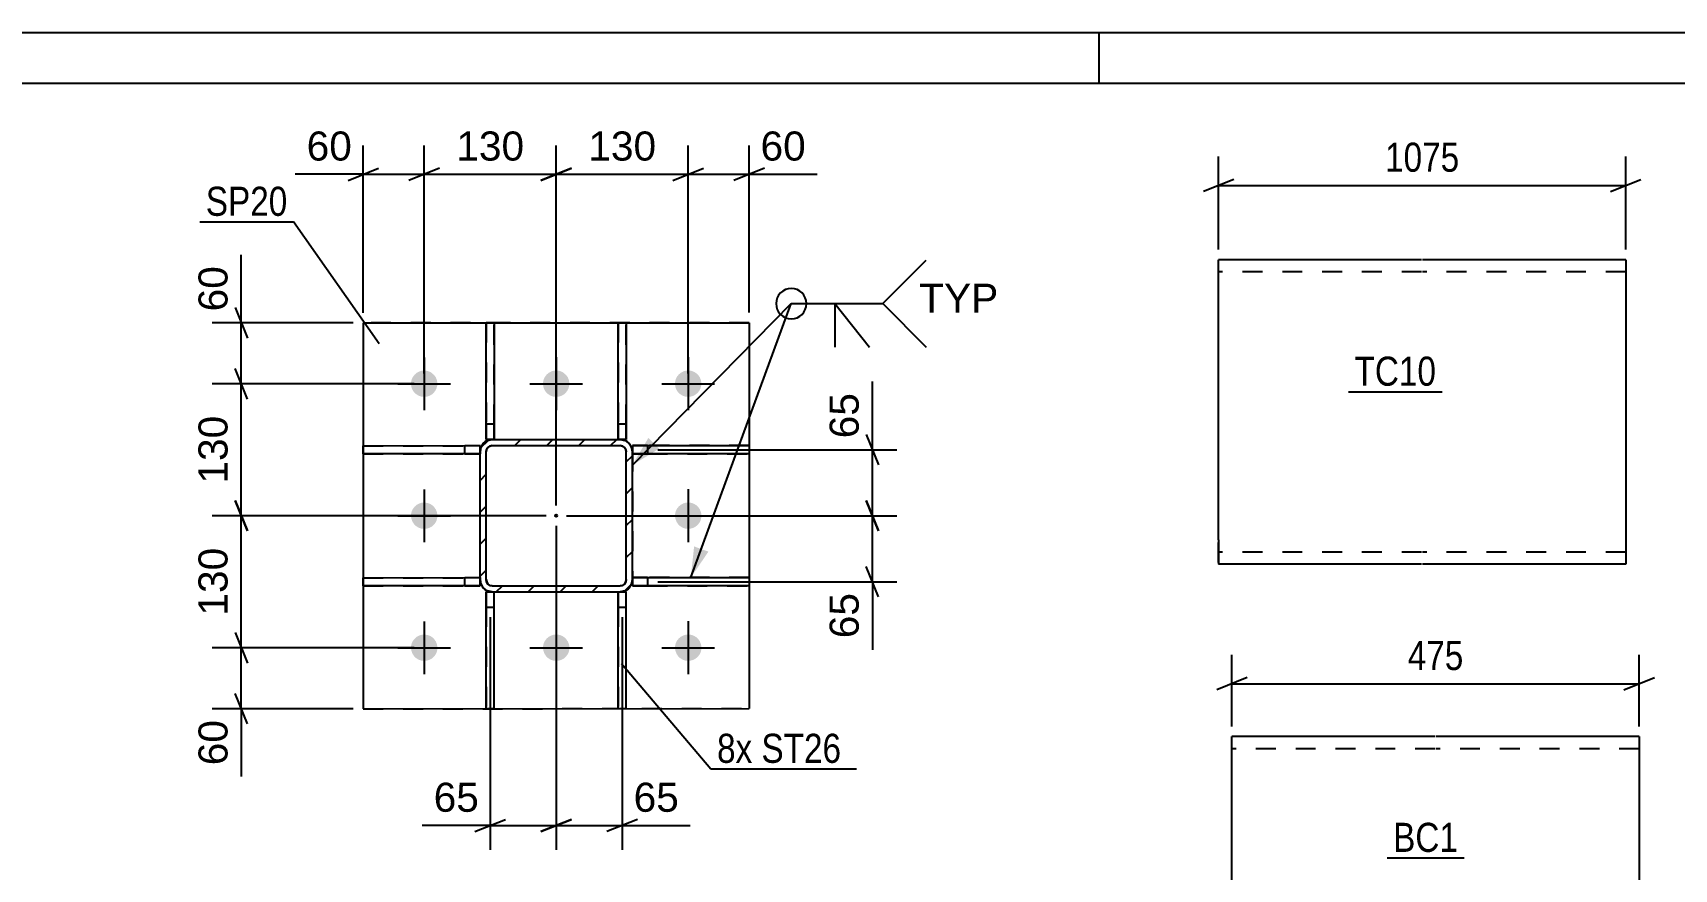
# Model space of a CAD drawing. Header units: millimetres. Extents: x 0 to 841, y 0 to 594.
# Drawn here: x 526 to 687.6, y 511.6 to 594 of the extents above; entities that cross this region are included whole.
import ezdxf

# ---------------------------------------------------------------- set-up
doc = ezdxf.new("R2010")
doc.units = ezdxf.units.MM
doc.linetypes.add('DXK_LINE_DOT2', pattern=[3.9198, 1.9599, -1.9599])
doc.linetypes.add('DXK_LINE_DOT3', pattern=[5.9187, 2.979, -0.9799, 0.9799, -0.9799])
doc.styles.add('Arial', font='ARIAL.TTF', dxfattribs={"height": 0.2})
doc.styles.add('Arial Narrow', font='ARIALN.TTF', dxfattribs={"height": 0.2})

# ---------------------------------------------------------------- blocks, each defined once
blk = doc.blocks.new('Unknown-256180323-1134')
at = {"color": 5, "linetype": 'Continuous'}
for p, q in [((841, 594), (0, 594)), ((631, 589), (631, 594)), ((836, 589), (5, 589))]:
    blk.add_line(p, q, dxfattribs=at)
blk = doc.blocks.new('Part-256180323-10553 - 10470')
at = {"color": 2, "linetype": 'Continuous'}
for p, q in [((570.62, 538.95), (570.62, 538.95)), ((570.62, 527.45), (570.62, 538.95)), ((570.62, 538.95), (571.22, 538.95)), ((571.42, 527.45), (571.42, 538.95)), ((570.62, 527.45), (571.42, 527.45))]:
    blk.add_line(p, q, dxfattribs=at)
at = {"color": 7, "linetype": 'DXK_LINE_DOT2'}
for p, q in [((570.62, 538.95), (570.62, 537.45)), ((570.62, 538.95), (571.42, 538.95)), ((571.22, 538.95), (571.42, 538.95)), ((571.42, 538.95), (571.42, 538.95)), ((571.42, 537.45), (571.42, 538.95)), ((570.62, 537.45), (570.62, 527.45)), ((570.62, 537.45), (571.42, 537.45)), ((571.42, 527.45), (571.42, 537.45))]:
    blk.add_line(p, q, dxfattribs=at)
blk = doc.blocks.new('Part-256180323-10521 - 10470')
at = {"linetype": 'Continuous'}
h = blk.add_hatch(dxfattribs=at)
h.set_pattern_fill('', scale=0.7, style=0, pattern_type=0)
h.set_pattern_definition([(45, (584.2784, 539.0392), (-1.57154, 1.57154), [])])
h.paths.add_polyline_path([(583.82, 538.95), (584.28, 539.04), (584.67, 539.3), (584.93, 539.69), (585.02, 540.15), (585.02, 552.75), (584.93, 553.21), (584.67, 553.6), (584.28, 553.86), (583.82, 553.95), (571.22, 553.95), (570.76, 553.85), (570.37, 553.59), (570.11, 553.2), (570.02, 552.75), (570.02, 540.15), (570.11, 539.69), (570.37, 539.3), (570.76, 539.04), (571.22, 538.95)])
h.paths.add_polyline_path([(571.22, 539.55), (570.99, 539.59), (570.79, 539.72), (570.66, 539.92), (570.62, 540.15), (570.62, 552.75), (570.66, 552.98), (570.79, 553.17), (570.99, 553.3), (571.22, 553.35), (583.82, 553.35), (584.05, 553.3), (584.24, 553.17), (584.37, 552.98), (584.42, 552.75), (584.42, 540.15), (584.37, 539.92), (584.24, 539.72), (584.05, 539.59), (583.82, 539.55)])
blk.add_hatch(color=246, dxfattribs=at).paths.add_polyline_path([(577.52, 546.35, -1), (577.52, 546.55, -1)])
at = {"color": 7, "linetype": 'DXK_LINE_DOT2'}
for p, q in [((570.02, 552.75), (570.11, 553.2)), ((570.66, 552.97), (570.62, 552.75)), ((570.79, 553.17), (570.66, 552.97)), ((570.76, 553.85), (571.22, 553.95)), ((570.99, 553.3), (570.79, 553.17)), ((571.22, 553.35), (570.99, 553.3)), ((571.22, 553.95), (583.82, 553.95)), ((571.22, 553.35), (583.82, 553.35)), ((583.82, 553.95), (584.28, 553.86)), ((584.05, 553.3), (583.82, 553.35)), ((584.24, 553.17), (584.05, 553.3)), ((584.37, 552.98), (584.24, 553.17)), ((584.42, 552.75), (584.37, 552.98)), ((584.93, 553.21), (585.02, 552.75)), ((570.02, 540.15), (570.02, 552.75)), ((570.62, 540.15), (570.62, 552.75)), ((584.42, 540.15), (584.42, 552.75)), ((585.02, 552.75), (585.02, 540.15)), ((585.02, 552.75), (585.02, 552.75)), ((570.11, 539.69), (570.02, 540.15)), ((570.62, 540.15), (570.67, 539.92)), ((570.67, 539.92), (570.8, 539.72)), ((584.24, 539.72), (584.37, 539.92)), ((584.37, 539.92), (584.42, 540.15)), ((585.02, 540.14), (584.93, 539.69)), ((585.02, 540.15), (585.02, 540.14)), ((571.22, 538.95), (570.76, 539.04)), ((570.8, 539.72), (570.99, 539.59)), ((570.99, 539.59), (571.22, 539.55)), ((571.22, 539.55), (583.82, 539.55)), ((571.22, 538.95), (583.82, 538.95)), ((583.82, 539.55), (584.05, 539.59)), ((584.28, 539.04), (583.82, 538.95)), ((584.05, 539.59), (584.24, 539.72)), ((584.28, 539.04), (584.28, 539.04))]:
    blk.add_line(p, q, dxfattribs=at)
at = {"color": 2, "linetype": 'Continuous'}
for p, q in [((570.11, 553.2), (570.02, 552.75)), ((570.62, 552.75), (570.66, 552.98)), ((570.66, 552.98), (570.79, 553.17)), ((571.22, 553.95), (570.76, 553.85)), ((570.79, 553.17), (570.99, 553.3)), ((570.99, 553.3), (571.22, 553.35)), ((571.22, 553.95), (571.22, 553.95)), ((571.22, 553.95), (583.82, 553.95)), ((571.22, 553.35), (571.22, 553.35)), ((571.22, 553.35), (583.82, 553.35)), ((583.82, 553.95), (583.82, 553.95)), ((584.28, 553.86), (583.82, 553.95)), ((583.82, 553.35), (583.82, 553.35)), ((583.82, 553.35), (584.05, 553.3)), ((584.05, 553.3), (584.24, 553.17)), ((584.24, 553.17), (584.37, 552.98)), ((584.37, 552.98), (584.42, 552.75)), ((585.02, 552.75), (584.93, 553.21)), ((570.02, 552.75), (570.02, 552.75)), ((570.02, 540.15), (570.02, 552.75)), ((570.62, 552.75), (570.62, 552.75)), ((570.62, 540.15), (570.62, 552.75)), ((584.42, 552.75), (584.42, 552.75)), ((584.42, 540.15), (584.42, 552.75)), ((585.02, 552.75), (585.02, 552.75)), ((585.02, 540.15), (585.02, 552.75)), ((570.02, 540.15), (570.02, 540.15)), ((570.02, 540.15), (570.11, 539.69)), ((570.62, 540.15), (570.62, 540.15)), ((570.66, 539.92), (570.62, 540.15)), ((570.79, 539.72), (570.66, 539.92)), ((584.37, 539.92), (584.24, 539.72)), ((584.42, 540.15), (584.37, 539.92)), ((584.42, 540.15), (584.42, 540.15)), ((584.93, 539.69), (585.02, 540.15)), ((585.02, 540.15), (585.02, 540.15)), ((570.76, 539.04), (571.22, 538.95)), ((570.99, 539.59), (570.79, 539.72)), ((571.22, 539.55), (570.99, 539.59)), ((571.22, 539.55), (571.22, 539.55)), ((571.22, 539.55), (583.82, 539.55)), ((571.22, 538.95), (571.22, 538.95)), ((571.22, 538.95), (583.82, 538.95)), ((584.05, 539.59), (583.82, 539.55)), ((583.82, 539.55), (583.82, 539.55)), ((583.82, 538.95), (584.28, 539.04)), ((583.82, 538.95), (583.82, 538.95)), ((584.24, 539.72), (584.05, 539.59))]:
    blk.add_line(p, q, dxfattribs=at)
at = {"color": 7, "linetype": 'DXK_LINE_DOT3'}
blk.add_line((577.52, 546.45), (577.52, 546.45), dxfattribs=at)
at = {"color": 246, "linetype": 'DXK_LINE_DOT2'}
blk.add_line((577.52, 546.45), (577.52, 546.45), dxfattribs=at)
at = {"color": 246, "linetype": 'Continuous'}
blk.add_circle((577.52, 546.45), 0.1, dxfattribs=at)
at = {"color": 7, "linetype": 'DXK_LINE_DOT2'}
for centre, start, end in [((571.22, 552.75), 112.5099, 157.5099), ((583.82, 552.75), 22.5099, 67.5099), ((571.22, 540.15), 202.5099, 247.5099), ((583.82, 540.15), 292.5099, 337.5099)]:
    blk.add_arc(centre, 1.2, start, end, dxfattribs=at)
at = {"color": 2, "linetype": 'Continuous'}
for centre, start, end in [((571.22, 552.75), 112.5099, 157.5099), ((583.82, 552.75), 22.5099, 67.5099), ((571.22, 540.15), 202.5099, 247.5099), ((583.82, 540.15), 292.5099, 337.5099)]:
    blk.add_arc(centre, 1.2, start, end, dxfattribs=at)
blk = doc.blocks.new('Part-256180323-10555 - 10470')
at = {"color": 2, "linetype": 'Continuous'}
for p, q in [((571.42, 565.45), (570.62, 565.45)), ((570.62, 553.95), (570.62, 565.45)), ((571.42, 565.45), (571.42, 553.95)), ((570.62, 553.95), (571.22, 553.95)), ((570.62, 553.95), (570.62, 553.95))]:
    blk.add_line(p, q, dxfattribs=at)
at = {"color": 7, "linetype": 'DXK_LINE_DOT2'}
for p, q in [((570.62, 565.45), (570.62, 555.45)), ((571.42, 555.45), (571.42, 565.45)), ((571.42, 555.45), (570.62, 555.45)), ((570.62, 555.45), (570.62, 553.95)), ((571.42, 553.95), (571.42, 555.45)), ((571.42, 553.95), (570.62, 553.95)), ((571.22, 553.95), (571.42, 553.95)), ((571.42, 553.95), (571.42, 553.95))]:
    blk.add_line(p, q, dxfattribs=at)
blk = doc.blocks.new('Part-256180323-10523 - 10470')
at = {"color": 2, "linetype": 'Continuous'}
for p, q in [((558.52, 565.44), (596.52, 565.45)), ((558.52, 565.44), (558.52, 565.44)), ((558.52, 565.44), (558.52, 527.44)), ((596.52, 565.45), (596.52, 565.45)), ((596.52, 565.45), (596.52, 527.45)), ((558.52, 527.44), (596.52, 527.45)), ((558.52, 527.44), (558.52, 527.44)), ((596.52, 527.45), (596.52, 527.45))]:
    blk.add_line(p, q, dxfattribs=at)
at = {"color": 7, "linetype": 'DXK_LINE_DOT2'}
for p, q in [((596.52, 565.45), (558.52, 565.44)), ((558.52, 565.44), (558.52, 527.44)), ((596.52, 565.45), (596.52, 527.45)), ((558.52, 527.44), (596.52, 527.45))]:
    blk.add_line(p, q, dxfattribs=at)
blk = doc.blocks.new('Part-256180323-10552 - 10470')
at = {"color": 2, "linetype": 'Continuous'}
for p, q in [((583.62, 527.45), (583.62, 538.95)), ((583.82, 538.95), (584.42, 538.95)), ((584.42, 538.95), (584.42, 538.95)), ((584.42, 527.45), (584.42, 538.95)), ((583.62, 527.45), (584.42, 527.45))]:
    blk.add_line(p, q, dxfattribs=at)
at = {"color": 7, "linetype": 'DXK_LINE_DOT2'}
for p, q in [((583.62, 538.95), (583.62, 538.95)), ((583.62, 538.95), (583.62, 537.45)), ((583.62, 538.95), (583.82, 538.95)), ((583.62, 538.95), (584.42, 538.95)), ((584.42, 537.45), (584.42, 538.95)), ((583.62, 537.45), (583.62, 527.45)), ((583.62, 537.45), (584.42, 537.45)), ((584.42, 527.45), (584.42, 537.45))]:
    blk.add_line(p, q, dxfattribs=at)
blk = doc.blocks.new('Part-256180323-10554 - 10470')
at = {"color": 2, "linetype": 'Continuous'}
for p, q in [((584.41, 565.45), (583.61, 565.45)), ((583.62, 553.95), (583.61, 565.45)), ((584.41, 565.45), (584.42, 553.95))]:
    blk.add_line(p, q, dxfattribs=at)
at = {"color": 7, "linetype": 'DXK_LINE_DOT2'}
for p, q in [((583.61, 565.45), (583.62, 555.45)), ((584.42, 555.45), (584.41, 565.45)), ((584.42, 555.45), (583.62, 555.45)), ((583.62, 555.45), (583.62, 553.95)), ((584.42, 553.95), (584.42, 555.45)), ((584.42, 553.95), (583.62, 553.95)), ((584.42, 553.95), (583.62, 553.95)), ((583.62, 553.95), (583.62, 553.95)), ((584.42, 553.95), (584.42, 553.95))]:
    blk.add_line(p, q, dxfattribs=at)
blk = doc.blocks.new('Part-256180323-10556 - 10470')
at = {"color": 2, "linetype": 'Continuous'}
for p, q in [((585.02, 540.35), (596.52, 540.35)), ((585.02, 540.15), (585.02, 539.55)), ((596.52, 540.35), (596.52, 539.55)), ((585.02, 539.55), (585.02, 539.55)), ((596.52, 539.55), (585.02, 539.55))]:
    blk.add_line(p, q, dxfattribs=at)
at = {"color": 7, "linetype": 'DXK_LINE_DOT2'}
for p, q in [((586.52, 540.35), (585.02, 540.35)), ((585.02, 540.35), (585.02, 540.35)), ((585.02, 540.35), (585.02, 539.55)), ((585.02, 540.35), (585.02, 540.15)), ((596.52, 540.35), (586.52, 540.35)), ((586.52, 540.35), (586.52, 539.55)), ((585.02, 539.55), (586.52, 539.55)), ((586.52, 539.55), (596.52, 539.55))]:
    blk.add_line(p, q, dxfattribs=at)
blk = doc.blocks.new('Part-256180323-10557 - 10470')
at = {"color": 2, "linetype": 'Continuous'}
for p, q in [((585.02, 553.35), (585.02, 553.35)), ((585.02, 553.35), (596.52, 553.35)), ((585.02, 553.35), (585.02, 552.75)), ((596.52, 553.35), (596.52, 552.55)), ((596.52, 552.55), (585.02, 552.55))]:
    blk.add_line(p, q, dxfattribs=at)
at = {"color": 7, "linetype": 'DXK_LINE_DOT2'}
for p, q in [((586.52, 553.35), (585.02, 553.35)), ((585.02, 553.35), (585.02, 552.55)), ((596.52, 553.35), (586.52, 553.35)), ((586.52, 553.35), (586.52, 552.55)), ((585.02, 552.75), (585.02, 552.55)), ((585.02, 552.55), (586.52, 552.55)), ((585.02, 552.55), (585.02, 552.55)), ((586.52, 552.55), (596.52, 552.55))]:
    blk.add_line(p, q, dxfattribs=at)
blk = doc.blocks.new('Part-256180323-10558 - 10470')
at = {"color": 2, "linetype": 'Continuous'}
for p, q in [((558.52, 540.34), (570.02, 540.35)), ((558.52, 539.54), (558.52, 540.34)), ((570.02, 540.15), (570.02, 539.55)), ((570.02, 539.55), (558.52, 539.54)), ((570.02, 539.55), (570.02, 539.55))]:
    blk.add_line(p, q, dxfattribs=at)
at = {"color": 7, "linetype": 'DXK_LINE_DOT2'}
for p, q in [((558.52, 540.34), (568.52, 540.34)), ((570.02, 540.35), (568.52, 540.34)), ((568.52, 539.54), (568.52, 540.34)), ((570.02, 539.55), (570.02, 540.35)), ((570.02, 540.35), (570.02, 540.15)), ((570.02, 540.35), (570.02, 540.35)), ((558.52, 539.54), (568.52, 539.54)), ((568.52, 539.54), (570.02, 539.55))]:
    blk.add_line(p, q, dxfattribs=at)
blk = doc.blocks.new('Part-256180323-10559 - 10470')
at = {"color": 2, "linetype": 'Continuous'}
for p, q in [((558.52, 553.34), (570.02, 553.35)), ((558.52, 552.54), (558.52, 553.34)), ((570.02, 553.35), (570.02, 552.74)), ((570.02, 553.35), (570.02, 553.35)), ((570.02, 552.55), (558.52, 552.54))]:
    blk.add_line(p, q, dxfattribs=at)
at = {"color": 7, "linetype": 'DXK_LINE_DOT2'}
for p, q in [((558.52, 553.34), (568.52, 553.34)), ((570.02, 553.35), (568.52, 553.34)), ((568.52, 552.54), (568.52, 553.34)), ((570.02, 552.55), (570.02, 553.35)), ((558.52, 552.54), (568.52, 552.54)), ((568.52, 552.54), (570.02, 552.55)), ((570.02, 552.74), (570.02, 552.55)), ((570.02, 552.55), (570.02, 552.55))]:
    blk.add_line(p, q, dxfattribs=at)
blk = doc.blocks.new('Bolt-256180323-10566 - 10470')
at = {"linetype": 'Continuous'}
for points in [[(565.73, 558.99), (565.61, 558.75), (565.44, 558.53), (565.24, 558.36), (564.99, 558.24), (564.73, 558.16), (564.46, 558.15), (564.19, 558.19), (563.94, 558.28), (563.71, 558.43), (563.51, 558.62), (563.36, 558.84), (563.26, 559.1), (563.22, 559.36), (563.23, 559.63), (563.3, 559.9), (563.42, 560.14), (563.59, 560.35), (563.8, 560.53), (564.04, 560.65), (564.3, 560.73), (564.57, 560.74), (564.84, 560.7), (565.1, 560.61), (565.32, 560.46), (565.52, 560.27), (565.67, 560.05), (565.77, 559.79), (565.81, 559.53), (565.8, 559.25)], [(578.73, 558.99), (578.61, 558.75), (578.44, 558.54), (578.24, 558.36), (577.99, 558.24), (577.73, 558.16), (577.46, 558.15), (577.19, 558.19), (576.94, 558.28), (576.71, 558.43), (576.51, 558.62), (576.36, 558.84), (576.26, 559.1), (576.22, 559.37), (576.23, 559.64), (576.3, 559.9), (576.42, 560.14), (576.59, 560.36), (576.8, 560.53), (577.04, 560.66), (577.3, 560.73), (577.57, 560.75), (577.84, 560.71), (578.1, 560.61), (578.32, 560.46), (578.52, 560.27), (578.67, 560.05), (578.77, 559.8), (578.81, 559.53), (578.8, 559.26)], [(591.73, 558.99), (591.61, 558.75), (591.44, 558.54), (591.24, 558.37), (590.99, 558.24), (590.73, 558.17), (590.46, 558.15), (590.19, 558.19), (589.94, 558.28), (589.71, 558.43), (589.51, 558.62), (589.36, 558.85), (589.26, 559.1), (589.22, 559.37), (589.23, 559.64), (589.3, 559.9), (589.42, 560.15), (589.59, 560.36), (589.8, 560.53), (590.04, 560.66), (590.3, 560.73), (590.57, 560.75), (590.84, 560.71), (591.1, 560.61), (591.32, 560.47), (591.52, 560.28), (591.67, 560.05), (591.77, 559.8), (591.81, 559.53), (591.8, 559.26)], [(565.74, 545.99), (565.62, 545.75), (565.45, 545.53), (565.24, 545.36), (565, 545.24), (564.73, 545.16), (564.46, 545.15), (564.19, 545.19), (563.94, 545.28), (563.71, 545.43), (563.52, 545.62), (563.37, 545.84), (563.27, 546.1), (563.22, 546.36), (563.23, 546.63), (563.3, 546.9), (563.42, 547.14), (563.59, 547.35), (563.8, 547.53), (564.04, 547.65), (564.3, 547.73), (564.57, 547.74), (564.84, 547.7), (565.1, 547.61), (565.33, 547.46), (565.52, 547.27), (565.67, 547.05), (565.77, 546.79), (565.82, 546.53), (565.8, 546.25)], [(591.74, 545.99), (591.62, 545.75), (591.45, 545.54), (591.24, 545.37), (591, 545.24), (590.73, 545.17), (590.46, 545.15), (590.19, 545.19), (589.94, 545.28), (589.71, 545.43), (589.52, 545.62), (589.37, 545.85), (589.27, 546.1), (589.22, 546.37), (589.23, 546.64), (589.3, 546.9), (589.42, 547.15), (589.59, 547.36), (589.8, 547.53), (590.04, 547.66), (590.3, 547.73), (590.57, 547.75), (590.84, 547.71), (591.1, 547.61), (591.33, 547.47), (591.52, 547.28), (591.67, 547.05), (591.77, 546.8), (591.82, 546.53), (591.8, 546.26)], [(565.74, 532.99), (565.62, 532.75), (565.45, 532.53), (565.24, 532.36), (565, 532.24), (564.74, 532.16), (564.47, 532.15), (564.2, 532.19), (563.94, 532.28), (563.71, 532.43), (563.52, 532.62), (563.37, 532.84), (563.27, 533.1), (563.22, 533.36), (563.23, 533.63), (563.3, 533.9), (563.42, 534.14), (563.59, 534.35), (563.8, 534.53), (564.04, 534.65), (564.3, 534.73), (564.58, 534.74), (564.84, 534.7), (565.1, 534.61), (565.33, 534.46), (565.52, 534.27), (565.67, 534.05), (565.77, 533.79), (565.82, 533.53), (565.81, 533.25)], [(578.74, 532.99), (578.62, 532.75), (578.45, 532.54), (578.24, 532.36), (578, 532.24), (577.74, 532.16), (577.47, 532.15), (577.2, 532.19), (576.94, 532.28), (576.71, 532.43), (576.52, 532.62), (576.37, 532.84), (576.27, 533.1), (576.22, 533.37), (576.23, 533.64), (576.3, 533.9), (576.42, 534.14), (576.59, 534.36), (576.8, 534.53), (577.04, 534.66), (577.3, 534.73), (577.58, 534.75), (577.84, 534.71), (578.1, 534.61), (578.33, 534.46), (578.52, 534.27), (578.67, 534.05), (578.77, 533.8), (578.82, 533.53), (578.81, 533.26)], [(591.74, 532.99), (591.62, 532.75), (591.45, 532.54), (591.24, 532.37), (591, 532.24), (590.74, 532.17), (590.47, 532.15), (590.2, 532.19), (589.94, 532.28), (589.71, 532.43), (589.52, 532.62), (589.37, 532.85), (589.27, 533.1), (589.22, 533.37), (589.23, 533.64), (589.3, 533.9), (589.42, 534.15), (589.59, 534.36), (589.8, 534.53), (590.04, 534.66), (590.3, 534.73), (590.58, 534.75), (590.84, 534.71), (591.1, 534.61), (591.33, 534.47), (591.52, 534.28), (591.67, 534.05), (591.77, 533.8), (591.82, 533.53), (591.81, 533.26)]]:
    blk.add_hatch(color=1, dxfattribs=at).paths.add_polyline_path(points)
at = {"color": 1, "linetype": 'Continuous'}
for p, q in [((564.52, 562.04), (564.52, 556.84)), ((577.52, 562.05), (577.52, 556.85)), ((590.52, 562.05), (590.52, 556.85)), ((561.92, 559.44), (567.12, 559.44)), ((574.92, 559.45), (580.12, 559.45)), ((587.92, 559.45), (593.12, 559.45)), ((564.52, 549.04), (564.52, 543.84)), ((590.52, 549.05), (590.52, 543.85)), ((561.92, 546.44), (567.12, 546.44)), ((587.92, 546.45), (593.12, 546.45)), ((564.52, 536.04), (564.52, 530.84)), ((577.52, 536.05), (577.52, 530.85)), ((590.52, 536.05), (590.52, 530.85)), ((561.92, 533.44), (567.12, 533.44)), ((574.92, 533.45), (580.12, 533.45)), ((587.92, 533.45), (593.12, 533.45))]:
    blk.add_line(p, q, dxfattribs=at)
blk = doc.blocks.new('Part-256180323-11013 - 11012')
at = {"color": 2, "linetype": 'Continuous'}
for p, q in [((664.07, 524.7), (644.07, 524.7)), ((644.07, 497.1), (644.07, 524.7)), ((684.17, 524.7), (664.17, 524.7)), ((684.17, 524.7), (684.17, 494.7)), ((644.07, 497.1), (644.07, 494.7)), ((664.07, 494.7), (644.07, 494.7)), ((684.17, 494.7), (664.17, 494.7))]:
    blk.add_line(p, q, dxfattribs=at)
at = {"color": 7, "linetype": 'DXK_LINE_DOT2'}
for p, q in [((664.07, 523.5), (644.07, 523.5)), ((684.17, 523.5), (664.17, 523.5)), ((644.07, 494.88), (644.07, 497.1)), ((644.07, 495.9), (644.07, 495.99)), ((664.07, 495.9), (644.07, 495.9)), ((684.17, 495.9), (664.17, 495.9)), ((684.17, 495.9), (684.17, 495.99))]:
    blk.add_line(p, q, dxfattribs=at)
blk = doc.blocks.new('Part-256180323-11029 - 11028')
at = {"color": 2, "linetype": 'Continuous'}
for p, q in [((662.75, 571.66), (642.75, 571.66)), ((642.75, 544.06), (642.75, 571.66)), ((682.85, 571.66), (662.85, 571.66)), ((682.85, 571.66), (682.85, 541.66)), ((642.75, 544.06), (642.75, 541.66)), ((662.75, 541.66), (642.75, 541.66)), ((682.85, 541.66), (662.85, 541.66))]:
    blk.add_line(p, q, dxfattribs=at)
at = {"color": 7, "linetype": 'DXK_LINE_DOT2'}
for p, q in [((662.75, 570.46), (642.75, 570.46)), ((682.85, 570.46), (662.85, 570.46)), ((642.75, 541.85), (642.75, 544.06)), ((642.75, 542.86), (642.75, 542.96)), ((662.75, 542.86), (642.75, 542.86)), ((682.85, 542.86), (662.85, 542.86)), ((682.85, 542.86), (682.85, 542.96))]:
    blk.add_line(p, q, dxfattribs=at)
blk = doc.blocks.new('StraightDimension-256180323-13273 - 10470')
at = {"color": 7, "linetype": 'Continuous'}
for p, q in [((547.1, 557.94), (545.9, 560.94)), ((563.52, 559.44), (543.65, 559.44)), ((546.5, 546.45), (546.5, 559.44)), ((576.52, 546.45), (543.65, 546.45)), ((545.9, 547.95), (547.1, 544.95))]:
    blk.add_line(p, q, dxfattribs=at)
at = {"color": 0}
blk.add_wipeout([(545.75, 556.88), (541.55, 556.88), (541.55, 549.01), (545.75, 549.01)], dxfattribs=at)
at = {"color": 3, "style": 'Arial'}
blk.add_text('130', height=2.865, rotation=90.0002, dxfattribs=at).set_placement((545.15, 549.61))
blk = doc.blocks.new('StraightDimension-256180323-13236 - 10470')
at = {"color": 7, "linetype": 'Continuous'}
for p, q in [((577.52, 547.45), (577.52, 582.92)), ((590.52, 560.45), (590.52, 582.92)), ((579.02, 580.67), (576.02, 579.47)), ((589.02, 579.47), (592.02, 580.67)), ((577.52, 580.07), (590.52, 580.07))]:
    blk.add_line(p, q, dxfattribs=at)
at = {"color": 0}
blk.add_wipeout([(587.95, 580.82), (587.95, 585.02), (580.08, 585.02), (580.08, 580.82)], dxfattribs=at)
at = {"color": 3, "style": 'Arial'}
blk.add_text('130', height=2.865, dxfattribs=at).set_placement((580.68, 581.42))
blk = doc.blocks.new('StraightDimension-256180323-13235 - 10470')
at = {"color": 7, "linetype": 'Continuous'}
for p, q in [((590.52, 560.45), (590.52, 582.92)), ((596.52, 566.45), (596.52, 582.92)), ((589.02, 579.47), (592.02, 580.67)), ((598.02, 580.67), (595.02, 579.47)), ((590.52, 580.07), (596.52, 580.07))]:
    blk.add_line(p, q, dxfattribs=at)
at = {"color": 0}
blk.add_wipeout([(602.69, 580.82), (602.69, 585.02), (597.04, 585.02), (597.04, 580.82)], dxfattribs=at)
at = {"color": 7, "linetype": 'Continuous'}
blk.add_line((596.52, 580.07), (603.21, 580.07), dxfattribs=at)
blk.add_line((596.52, 580.07), (603.21, 580.07), dxfattribs=at)
at = {"color": 3, "style": 'Arial'}
blk.add_text('60', height=2.865, dxfattribs=at).set_placement((597.64, 581.42))
blk = doc.blocks.new('StraightDimension-256180323-13327 - 10470')
at = {"color": 7, "linetype": 'Continuous'}
for p, q in [((608.06, 554.45), (609.26, 551.45)), ((587.52, 552.95), (611.06, 552.95)), ((608.66, 546.45), (608.66, 552.95)), ((578.52, 546.45), (611.06, 546.45)), ((609.26, 544.95), (608.06, 547.95))]:
    blk.add_line(p, q, dxfattribs=at)
at = {"color": 0}
blk.add_wipeout([(607.91, 559.12), (603.71, 559.12), (603.71, 553.47), (607.91, 553.47)], dxfattribs=at)
at = {"color": 7, "linetype": 'Continuous'}
blk.add_line((608.66, 552.95), (608.66, 559.65), dxfattribs=at)
blk.add_line((608.66, 552.95), (608.66, 559.65), dxfattribs=at)
at = {"color": 3, "style": 'Arial'}
blk.add_text('65', height=2.865, rotation=90.0002, dxfattribs=at).set_placement((607.31, 554.07))
blk = doc.blocks.new('StraightDimension-256180323-13328 - 10470')
at = {"color": 7, "linetype": 'Continuous'}
for p, q in [((578.52, 546.45), (611.06, 546.45)), ((608.06, 547.95), (609.26, 544.95)), ((608.66, 539.95), (608.66, 546.45)), ((587.52, 539.95), (611.06, 539.95)), ((609.26, 538.45), (608.06, 541.45))]:
    blk.add_line(p, q, dxfattribs=at)
at = {"color": 0}
blk.add_wipeout([(607.91, 539.42), (603.71, 539.42), (603.71, 533.78), (607.91, 533.78)], dxfattribs=at)
at = {"color": 7, "linetype": 'Continuous'}
blk.add_line((608.66, 539.95), (608.66, 533.25), dxfattribs=at)
blk.add_line((608.66, 539.95), (608.66, 533.25), dxfattribs=at)
at = {"color": 3, "style": 'Arial'}
blk.add_text('65', height=2.865, rotation=90.0002, dxfattribs=at).set_placement((607.31, 534.38))
blk = doc.blocks.new('StraightDimension-256180323-13237 - 10470')
at = {"color": 7, "linetype": 'Continuous'}
for p, q in [((564.52, 560.44), (564.52, 582.92)), ((577.52, 547.45), (577.52, 582.92)), ((566.02, 580.67), (563.02, 579.47)), ((576.02, 579.47), (579.02, 580.67)), ((564.52, 580.07), (577.52, 580.07))]:
    blk.add_line(p, q, dxfattribs=at)
at = {"color": 0}
blk.add_wipeout([(574.95, 580.82), (574.95, 585.02), (567.08, 585.02), (567.08, 580.82)], dxfattribs=at)
at = {"color": 3, "style": 'Arial'}
blk.add_text('130', height=2.865, dxfattribs=at).set_placement((567.68, 581.42))
blk = doc.blocks.new('StraightDimension-256180323-13238 - 10470')
at = {"color": 7, "linetype": 'Continuous'}
for p, q in [((558.52, 566.44), (558.52, 582.92)), ((564.52, 560.44), (564.52, 582.92)), ((557.02, 579.47), (560.02, 580.67)), ((566.02, 580.67), (563.02, 579.47)), ((558.52, 580.07), (564.52, 580.07))]:
    blk.add_line(p, q, dxfattribs=at)
at = {"color": 0}
blk.add_wipeout([(557.99, 580.82), (557.99, 585.02), (552.34, 585.02), (552.34, 580.82)], dxfattribs=at)
at = {"color": 7, "linetype": 'Continuous'}
blk.add_line((558.52, 580.07), (551.82, 580.07), dxfattribs=at)
blk.add_line((558.52, 580.07), (551.82, 580.07), dxfattribs=at)
at = {"color": 3, "style": 'Arial'}
blk.add_text('60', height=2.865, dxfattribs=at).set_placement((552.94, 581.42))
blk = doc.blocks.new('StraightDimension-256180323-13317 - 10470')
at = {"color": 7, "linetype": 'Continuous'}
for p, q in [((577.52, 545.45), (577.52, 513.54)), ((584.02, 536.45), (584.02, 513.54)), ((576.02, 515.34), (579.02, 516.54)), ((577.52, 515.94), (584.02, 515.94)), ((585.52, 516.54), (582.52, 515.34))]:
    blk.add_line(p, q, dxfattribs=at)
at = {"color": 0}
blk.add_wipeout([(590.19, 516.69), (590.19, 520.89), (584.54, 520.89), (584.54, 516.69)], dxfattribs=at)
at = {"color": 7, "linetype": 'Continuous'}
blk.add_line((584.02, 515.94), (590.72, 515.94), dxfattribs=at)
blk.add_line((584.02, 515.94), (590.72, 515.94), dxfattribs=at)
at = {"color": 3, "style": 'Arial'}
blk.add_text('65', height=2.865, dxfattribs=at).set_placement((585.14, 517.29))
blk = doc.blocks.new('StraightDimension-256180323-13272 - 10470')
at = {"color": 7, "linetype": 'Continuous'}
for p, q in [((545.9, 566.94), (547.1, 563.94)), ((557.52, 565.44), (543.65, 565.44)), ((546.5, 559.44), (546.5, 565.44)), ((547.1, 557.94), (545.9, 560.94)), ((563.52, 559.44), (543.65, 559.44))]:
    blk.add_line(p, q, dxfattribs=at)
at = {"color": 0}
blk.add_wipeout([(545.75, 571.62), (541.55, 571.62), (541.55, 565.97), (545.75, 565.97)], dxfattribs=at)
at = {"color": 7, "linetype": 'Continuous'}
blk.add_line((546.5, 565.44), (546.5, 572.14), dxfattribs=at)
blk.add_line((546.5, 565.44), (546.5, 572.14), dxfattribs=at)
at = {"color": 3, "style": 'Arial'}
blk.add_text('60', height=2.865, rotation=90.0002, dxfattribs=at).set_placement((545.15, 566.57))
blk = doc.blocks.new('StraightDimension-256180323-13274 - 10470')
at = {"color": 7, "linetype": 'Continuous'}
for p, q in [((576.52, 546.45), (543.65, 546.45)), ((547.1, 544.95), (545.9, 547.95)), ((546.5, 533.44), (546.5, 546.45)), ((563.52, 533.44), (543.65, 533.44)), ((545.9, 534.94), (547.1, 531.94))]:
    blk.add_line(p, q, dxfattribs=at)
at = {"color": 0}
blk.add_wipeout([(545.75, 543.88), (541.55, 543.88), (541.55, 536.01), (545.75, 536.01)], dxfattribs=at)
at = {"color": 3, "style": 'Arial'}
blk.add_text('130', height=2.865, rotation=90.0002, dxfattribs=at).set_placement((545.15, 536.61))
blk = doc.blocks.new('StraightDimension-256180323-13275 - 10470')
at = {"color": 7, "linetype": 'Continuous'}
for p, q in [((563.52, 533.44), (543.65, 533.44)), ((545.9, 534.94), (547.1, 531.94)), ((546.5, 527.44), (546.5, 533.44)), ((547.1, 525.94), (545.9, 528.94)), ((557.52, 527.44), (543.65, 527.44))]:
    blk.add_line(p, q, dxfattribs=at)
at = {"color": 0}
blk.add_wipeout([(545.75, 526.92), (541.55, 526.92), (541.55, 521.27), (545.75, 521.27)], dxfattribs=at)
at = {"color": 7, "linetype": 'Continuous'}
blk.add_line((546.5, 527.44), (546.5, 520.75), dxfattribs=at)
blk.add_line((546.5, 527.44), (546.5, 520.75), dxfattribs=at)
at = {"color": 3, "style": 'Arial'}
blk.add_text('60', height=2.865, rotation=90.0002, dxfattribs=at).set_placement((545.15, 521.87))
blk = doc.blocks.new('StraightDimension-256180323-13318 - 10470')
at = {"color": 7, "linetype": 'Continuous'}
for p, q in [((577.52, 545.45), (577.52, 513.54)), ((571.02, 536.45), (571.02, 513.54)), ((569.52, 515.34), (572.52, 516.54)), ((571.02, 515.94), (577.52, 515.94)), ((579.02, 516.54), (576.02, 515.34))]:
    blk.add_line(p, q, dxfattribs=at)
at = {"color": 0}
blk.add_wipeout([(570.5, 516.69), (570.5, 520.89), (564.85, 520.89), (564.85, 516.69)], dxfattribs=at)
at = {"color": 7, "linetype": 'Continuous'}
blk.add_line((571.02, 515.94), (564.32, 515.94), dxfattribs=at)
blk.add_line((571.02, 515.94), (564.32, 515.94), dxfattribs=at)
at = {"color": 3, "style": 'Arial'}
blk.add_text('65', height=2.865, dxfattribs=at).set_placement((565.45, 517.29))
blk = doc.blocks.new('StraightDimension-256180323-11289 - 11012')
at = {"color": 7, "linetype": 'Continuous'}
for p, q in [((644.07, 525.7), (644.07, 532.75)), ((684.17, 525.7), (684.17, 532.75)), ((645.57, 530.5), (642.57, 529.3)), ((682.67, 529.3), (685.67, 530.5)), ((644.07, 529.9), (684.17, 529.9))]:
    blk.add_line(p, q, dxfattribs=at)
at = {"color": 0}
blk.add_wipeout([(667.46, 530.65), (667.46, 534.85), (660.78, 534.85), (660.78, 530.65)], dxfattribs=at)
at = {"color": 3, "style": 'Arial Narrow'}
blk.add_text('475', height=2.863, dxfattribs=at).set_placement((661.38, 531.25))
blk = doc.blocks.new('StraightDimension-256180323-11367 - 11028')
at = {"color": 7, "linetype": 'Continuous'}
for p, q in [((642.75, 572.66), (642.75, 581.82)), ((682.85, 572.66), (682.85, 581.82)), ((644.25, 579.57), (641.25, 578.37)), ((642.75, 578.97), (682.85, 578.97)), ((681.35, 578.37), (684.35, 579.57))]:
    blk.add_line(p, q, dxfattribs=at)
at = {"color": 0}
blk.add_wipeout([(667.06, 579.72), (667.06, 583.92), (658.55, 583.92), (658.55, 579.72)], dxfattribs=at)
at = {"color": 3, "style": 'Arial Narrow'}
blk.add_text('1075', height=2.863, dxfattribs=at).set_placement((659.15, 580.32))
blk = doc.blocks.new('Mark-256180323-13308 - 10470')
at = {"color": 0}
blk.add_wipeout([(551.05, 575.98), (551.05, 578.98), (543.01, 578.98), (543.01, 575.98)], dxfattribs=at)
blk.add_wipeout([(551.05, 575.98), (551.05, 578.98), (543.01, 578.98), (543.01, 575.98)], dxfattribs=at)
at = {"color": 30, "linetype": 'Continuous'}
for p in [(542.41, 575.38), (560.07, 563.37)]:
    blk.add_line(p, (551.65, 575.38), dxfattribs=at)
at = {"color": 3, "style": 'Arial Narrow'}
blk.add_text('SP20', height=2.863, dxfattribs=at).set_placement((543.01, 575.98))
blk = doc.blocks.new('MarkSet-256180323-13214 - 10470')
at = {"color": 0}
for points in [[(596.83, 522.11), (596.83, 525.11), (593.36, 525.11), (593.36, 522.11)], [(605.58, 522.11), (605.58, 525.11), (597.73, 525.11), (597.73, 522.11)]]:
    blk.add_wipeout(points, dxfattribs=at)
for points in [[(596.83, 522.11), (596.83, 525.11), (593.36, 525.11), (593.36, 522.11)], [(605.58, 522.11), (605.58, 525.11), (597.73, 525.11), (597.73, 522.11)]]:
    blk.add_wipeout(points, dxfattribs=at)
at = {"color": 30, "linetype": 'Continuous'}
for p, q in [((583.94, 531.88), (592.76, 521.51)), ((592.76, 521.51), (607.08, 521.51))]:
    blk.add_line(p, q, dxfattribs=at)
at = {"color": 3, "style": 'Arial Narrow'}
for s, p in [('8x', (593.36, 522.11)), ('ST26', (597.73, 522.11))]:
    blk.add_text(s, height=2.863, dxfattribs=at).set_placement(p)
blk = doc.blocks.new('WeldMark-256180323-13456 - 10470')
at = {"linetype": 'Continuous'}
for points in [[(587.66, 553.05), (585.02, 551.44), (586.59, 554.1)], [(592.51, 542.91), (590.77, 540.35), (591.1, 543.42)]]:
    blk.add_hatch(color=30, dxfattribs=at).paths.add_polyline_path(points)
at = {"color": 30, "linetype": 'Continuous'}
for p, q in [((585.02, 551.44), (600.67, 567.33)), ((590.77, 540.35), (600.67, 567.33)), ((600.67, 567.33), (609.67, 567.33))]:
    blk.add_line(p, q, dxfattribs=at)
at = {"color": 3, "linetype": 'Continuous'}
for q in [(608.38, 563.04), (604.95, 563.04)]:
    blk.add_line((604.95, 567.33), q, dxfattribs=at)
for start, end in [(90, 270), (270, 90)]:
    blk.add_arc((600.67, 567.33), 1.5, start, end, dxfattribs=at)
at = {"color": 0, "linetype": 'Continuous'}
blk.add_wipeout([(621.04, 566.43), (621.04, 569.43), (613.27, 569.43), (613.27, 566.43)], dxfattribs=at)
blk.add_wipeout([(621.04, 566.43), (621.04, 569.43), (613.27, 569.43), (613.27, 566.43)], dxfattribs=at)
at = {"color": 3, "linetype": 'Continuous'}
for q in [(613.95, 571.62), (613.95, 563.04)]:
    blk.add_line((609.67, 567.33), q, dxfattribs=at)
at = {"color": 3, "linetype": 'Continuous', "style": 'Arial'}
blk.add_text('TYP', height=2.865, dxfattribs=at).set_placement((613.27, 566.43))
blk = doc.blocks.new('Mark-256180323-11795 - 11012')
at = {"color": 0}
blk.add_wipeout([(666.33, 513.34), (666.33, 516.34), (659.94, 516.34), (659.94, 513.34)], dxfattribs=at)
blk.add_wipeout([(666.33, 513.34), (666.33, 516.34), (659.94, 516.34), (659.94, 513.34)], dxfattribs=at)
at = {"color": 30, "linetype": 'Continuous'}
blk.add_line((659.34, 512.74), (666.93, 512.74), dxfattribs=at)
at = {"color": 3, "style": 'Arial Narrow'}
blk.add_text('BC1', height=2.863, dxfattribs=at).set_placement((659.94, 513.34))
blk = doc.blocks.new('Mark-256180323-11802 - 11028')
at = {"color": 0}
blk.add_wipeout([(664.17, 559.25), (664.17, 562.25), (656.14, 562.25), (656.14, 559.25)], dxfattribs=at)
blk.add_wipeout([(664.17, 559.25), (664.17, 562.25), (656.14, 562.25), (656.14, 559.25)], dxfattribs=at)
at = {"color": 30, "linetype": 'Continuous'}
blk.add_line((655.54, 558.65), (664.77, 558.65), dxfattribs=at)
at = {"color": 3, "style": 'Arial Narrow'}
blk.add_text('TC10', height=2.863, dxfattribs=at).set_placement((656.14, 559.25))

msp = doc.modelspace()

# ---------------------------------------------------------------- block references
for name in ['Unknown-256180323-1134', 'Part-256180323-11029 - 11028', 'Part-256180323-10523 - 10470', 'Part-256180323-10555 - 10470', 'Part-256180323-10554 - 10470', 'Bolt-256180323-10566 - 10470', 'Part-256180323-10559 - 10470', 'Part-256180323-10521 - 10470', 'Part-256180323-10557 - 10470', 'Part-256180323-10558 - 10470', 'Part-256180323-10556 - 10470', 'Part-256180323-10553 - 10470', 'Part-256180323-10552 - 10470', 'Part-256180323-11013 - 11012']:
    msp.add_blockref(name, (0, 0))

# ---------------------------------------------------------------- next in the draw order: block references
for name in ['StraightDimension-256180323-11367 - 11028', 'StraightDimension-256180323-13273 - 10470', 'Mark-256180323-11802 - 11028', 'StraightDimension-256180323-11289 - 11012', 'Mark-256180323-11795 - 11012']:
    msp.add_blockref(name, (0, 0))

# ---------------------------------------------------------------- next in the draw order: block references
msp.add_blockref('StraightDimension-256180323-13236 - 10470', (0, 0))

# ---------------------------------------------------------------- next in the draw order: block references
msp.add_blockref('StraightDimension-256180323-13235 - 10470', (0, 0))

# ---------------------------------------------------------------- next in the draw order: block references
msp.add_blockref('StraightDimension-256180323-13327 - 10470', (0, 0))

# ---------------------------------------------------------------- next in the draw order: block references
msp.add_blockref('StraightDimension-256180323-13328 - 10470', (0, 0))

# ---------------------------------------------------------------- next in the draw order: block references
for name in ['StraightDimension-256180323-13237 - 10470', 'StraightDimension-256180323-13317 - 10470']:
    msp.add_blockref(name, (0, 0))

# ---------------------------------------------------------------- next in the draw order: block references
for name in ['StraightDimension-256180323-13238 - 10470', 'WeldMark-256180323-13456 - 10470', 'StraightDimension-256180323-13274 - 10470', 'MarkSet-256180323-13214 - 10470']:
    msp.add_blockref(name, (0, 0))

# ---------------------------------------------------------------- next in the draw order: block references
for name in ['StraightDimension-256180323-13272 - 10470', 'StraightDimension-256180323-13275 - 10470']:
    msp.add_blockref(name, (0, 0))

# ---------------------------------------------------------------- next in the draw order: block references
for name in ['Mark-256180323-13308 - 10470', 'StraightDimension-256180323-13318 - 10470']:
    msp.add_blockref(name, (0, 0))

doc.saveas('drawing.dxf')
